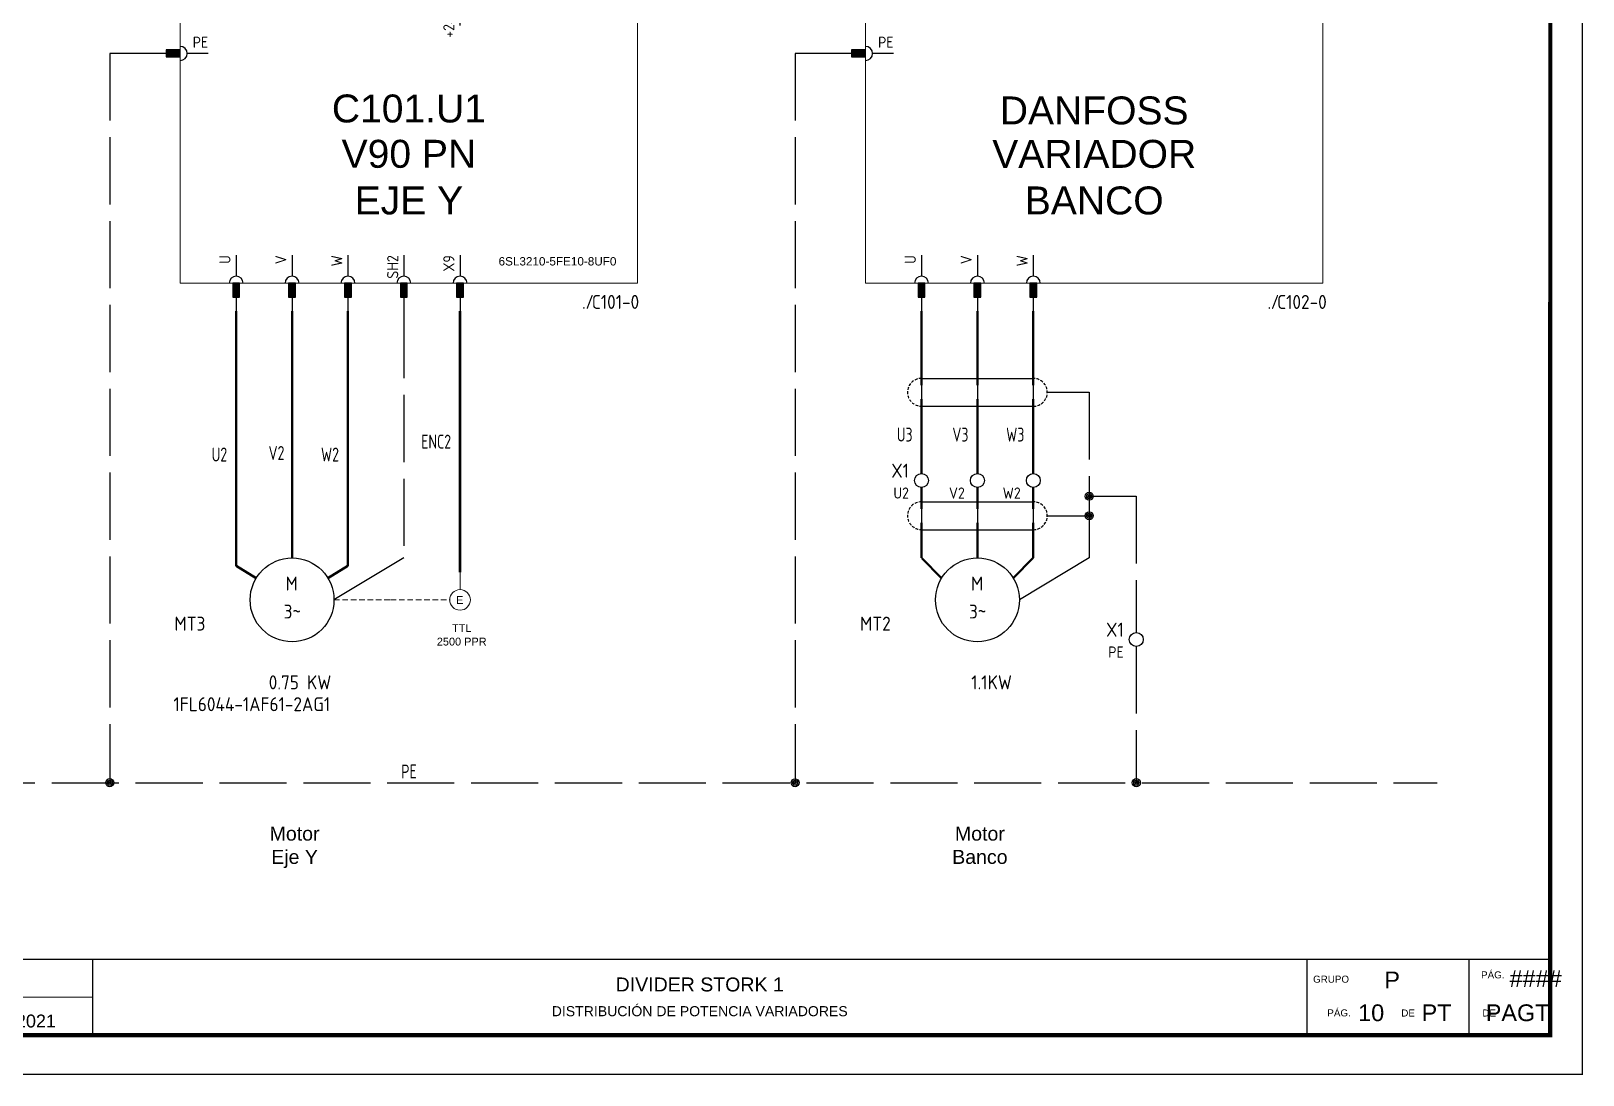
# Model space of a CAD drawing. Header units: millimetres. Extents: x -135 to 420, y 0 to 297.
# Drawn here: x 142.6 to 420.2, y 0 to 186.8 of the extents above; entities that cross this region are included whole.
import ezdxf
from ezdxf.enums import TextEntityAlignment as Align

# ---------------------------------------------------------------- set-up
doc = ezdxf.new("R2010")
doc.units = ezdxf.units.MM
for name, pattern in [('ACAD_ISO02W100', [15, 12, -3]), ('DASHED', [0.75, 0.5, -0.25]), ('DASHEDX2', [1.5, 1, -0.5])]:
    doc.linetypes.add(name, pattern=pattern)
for name, color, linetype, lineweight in [('BLK_4', 9, 'Continuous', 40), ('eProC - L2', 41, 'Continuous', 20), ('G&Y_25', 3, 'ACAD_ISO02W100', 25), ('GRN_ENC', 3, 'Continuous', 50)]:
    doc.layers.add(name, color=color, linetype=linetype, lineweight=lineweight)
for name, color, linetype in [('DESC', 150, 'Continuous'), ('LINK', 9, 'Continuous'), ('MISC', 7, 'Continuous'), ('SYMS', 7, 'Continuous'), ('TAGS', 150, 'Continuous'), ('TERMS', 123, 'Continuous'), ('WIREFIXED', 7, 'Continuous'), ('WIRENO', 72, 'Continuous'), ('XREF', 7, 'Continuous')]:
    doc.layers.add(name, color=color, linetype=linetype)
doc.styles.get("Standard").update_dxf_attribs({"font": 'arial.ttf'})
doc.styles.add('WD_IEC', font='ISOCP2.shx', dxfattribs={"width": 0.9, "height": 4})

# ---------------------------------------------------------------- blocks, each defined once
blk = doc.blocks.new('eproc_rotulo_010')
at = {"layer": 'eProC - L2', "color": 0, "lineweight": 5, "const_width": 0.233}
for points in [[(0.12, 297.12), (420.12, 297.12), (420.12, 0.12), (0.12, 0.12), (0.12, 297.12)], [(5.9, 20.72), (414.37, 20.7)], [(153.64, 7.04), (153.64, 20.64)], [(70.35, 13.92), (153.64, 13.92)]]:
    blk.add_lwpolyline(points, dxfattribs=at)
at = {"layer": 'eProC - L2', "color": 0}
blk.add_lwpolyline([(420.12, 0.12), (420.12, 297.12), (0.12, 297.12), (0.12, 0.12), (420.12, 0.12)], dxfattribs=at)
at = {"layer": 'eProC - L2', "color": 0, "lineweight": 40, "const_width": 0.75}
blk.add_lwpolyline([(5.92, 7.13), (414.37, 7.11), (414.4, 282.24), (5.95, 282.27)], close=True, dxfattribs=at)
at = {"layer": 'eProC - L2', "color": 0, "lineweight": 0, "const_width": 0.233}
for points in [[(370.87, 7.1), (370.87, 20.7)], [(399.87, 7.1), (399.87, 20.7)]]:
    blk.add_lwpolyline(points, dxfattribs=at)
at = {"layer": 'eProC - L2', "color": 0, "char_height": 1.2552, "attachment_point": 7}
for s, insert in [('{\\fArial|b0|i0|c0|p18;GRUPO}', (371.96, 16.49)), ('{\\fArial|b0|i0|c0|p18;PÁG.}', (402.01, 17.26)), ('{\\fArial|b0|i0|c0|p18;PÁG.}', (374.51, 10.46)), ('{\\fArial|b0|i0|c0|p18;DE}', (387.74, 10.46)), ('{\\fArial|b0|i0|c0|p18;DE}', (402.24, 10.46))]:
    blk.add_mtext(s, dxfattribs=dict(at, insert=insert))
at = {"layer": 'eProC - L2', "color": 0}
for tag, height, p in [('CONF', 2.31, (60.16, 14.76)), ('CLIENTE', 2.31, (111.99, 14.74)), ('DESC_1', 2.5, (262.25, 14.94)), ('DESC__2', 1.8, (262.25, 10.51)), ('ULT', 2.31, (60.16, 8.79)), ('ARCH', 2.31, (98.32, 8.46)), ('FECHA', 2.31, (139.94, 8.5))]:
    blk.add_attdef(tag, text='', height=height, dxfattribs=at).set_placement(p, align=Align.CENTER)
for tag, p in [('GR', (386.11, 17)), ('PGRAL', (411.76, 17.25)), ('PG', (382.35, 11.13)), ('PT', (394.05, 11.13)), ('PAGT', (408.55, 11.13))]:
    blk.add_attdef(tag, text='', height=3, dxfattribs=at).set_placement(p, align=Align.MIDDLE_CENTER)
at = {"layer": 'eProC - L2', "color": 0, "flags": 9}
blk.add_attdef('WD_TB', (0.12, 0.12), '', height=2.5, dxfattribs=at)
blk = doc.blocks.new('WD_WNH')
at = {"linetype": 'Continuous', "style": 'WD_IEC', "width": 0.8}
blk.add_attdef('WIRENO', text='', height=2.5, dxfattribs=at).set_placement((0, 0.75), align=Align.CENTER)
at = {"style": 'WD_IEC', "flags": 1}
for tag, p in [('W08USER', (0, 0.375)), ('W04USER', (0, 0.875)), ('W05USER', (0, 0.75)), ('W09USER', (0, 0.25)), ('W03USER', (0, 1)), ('W06USER', (0, 0.625)), ('W07USER', (0, 0.5)), ('W02USER', (0, 1.125)), ('W01USER', (0, 1.25)), ('W10USER', (0, 0.125))]:
    blk.add_attdef(tag, text='', height=0.08, dxfattribs=at).set_placement(p, align=Align.CENTER)
blk = doc.blocks.new('VCN1JP')
for p, q in [((0, 5), (0, 1.25)), ((0, -2.5), (0, -5))]:
    blk.add_line(p, q)
blk.add_lwpolyline([(0.62, 0), (-0.62, 0), (-0.62, -2.5), (0.62, -2.5)], close=True)
blk.add_arc((0, 0), 1.25, 0, 180)
blk.add_solid([(0.62, -2.5), (0.62, 0), (-0.62, -2.5), (-0.62, 0)])
at = {"style": 'WD_IEC'}
for tag, p in [('INST', (-5.25, 8)), ('LOC', (-5.25, 5)), ('TAG1', (-5.25, 2)), ('DESC1', (-5.25, -5.1)), ('DESC2', (-5.25, -8.1)), ('DESC3', (-5.25, -11.1))]:
    blk.add_attdef(tag, text='', height=2.5, dxfattribs=at).set_placement(p, align=Align.RIGHT)
blk.add_attdef('TERM02', text='', height=2, rotation=90, dxfattribs=at).set_placement((-1, 5), align=Align.RIGHT)
blk.add_attdef('TERM01', (-1, -5), '', height=2, rotation=90, dxfattribs=at)
at = {"style": 'WD_IEC', "flags": 1}
for tag, p, height in [('X2TERM02', (0, 5), 0.32), ('X2TERMDESC02', (0, 4.48), 0.32), ('MFG', (2.75, 4), 1.5), ('CAT', (2.75, 1.5), 1.5), ('X4LINK', (-1.25, -1.25), 0.32), ('X1LINK', (1.25, -1.25), 0.32), ('ASSYCODE', (2.75, -2.75), 1), ('X8TERM01', (0, -5), 0.32), ('X8TERMDESC01', (0, -5.52), 0.32), ('FAMILY', (2.75, -4.25), 1), ('CATDESC', (2.75, -5.75), 1), ('WDBLKNAM', (2.75, -7.16), 1)]:
    blk.add_attdef(tag, p, '', height=height, dxfattribs=at)
blk = doc.blocks.new('VCN2JP')
for p, q in [((0, 5), (0, 1.25)), ((0, -2.5), (0, -5))]:
    blk.add_line(p, q)
blk.add_lwpolyline([(0.62, 0), (-0.62, 0), (-0.62, -2.5), (0.62, -2.5)], close=True)
blk.add_arc((0, 0), 1.25, 0, 180)
blk.add_solid([(0.62, -2.5), (0.62, 0), (-0.62, -2.5), (-0.62, 0)])
at = {"style": 'WD_IEC'}
for tag, p in [('INST', (-5.25, 8)), ('LOC', (-5.25, 5)), ('TAG2', (-5.25, 2)), ('DESC1', (-5.25, -5.1)), ('DESC2', (-5.25, -8.1)), ('DESC3', (-5.25, -11.1))]:
    blk.add_attdef(tag, text='', height=2.5, dxfattribs=at).set_placement(p, align=Align.RIGHT)
blk.add_attdef('TERM02', text='', height=2, rotation=90, dxfattribs=at).set_placement((-1, 5), align=Align.RIGHT)
blk.add_attdef('TERM01', (-1, -5), '', height=2, rotation=90, dxfattribs=at)
at = {"style": 'WD_IEC', "flags": 1}
for tag, p, height in [('X2TERM02', (0, 5), 0.32), ('X2TERMDESC02', (0, 4.48), 0.32), ('X4LINK', (-1.25, -1.25), 0.32), ('X1LINK', (1.25, -1.25), 0.32), ('X8TERM01', (0, -5), 0.32), ('X8TERMDESC01', (0, -5.52), 0.32), ('FAMILY', (2.75, -4.25), 1)]:
    blk.add_attdef(tag, p, '', height=height, dxfattribs=at)
blk = doc.blocks.new('WDDOT')
for radius in [0.72, 0.449, 0.223]:
    blk.add_circle((0, 0), radius)
blk = doc.blocks.new('WD_WNV')
at = {"linetype": 'Continuous', "style": 'WD_IEC', "width": 0.8}
blk.add_attdef('WIRENO', text='', height=2.5, dxfattribs=at).set_placement((-1.6, 0), align=Align.MIDDLE_RIGHT)
at = {"style": 'WD_IEC', "flags": 1}
for tag, p in [('W08USER', (-1, 0.375)), ('W04USER', (-1, 0.875)), ('W05USER', (-1, 0.75)), ('W09USER', (-1, 0.25)), ('W03USER', (-1, 1)), ('W06USER', (-1, 0.625)), ('W07USER', (-1, 0.5)), ('W02USER', (-1, 1.125)), ('W01USER', (-1, 1.25)), ('W10USER', (-1, 0.125))]:
    blk.add_attdef(tag, text='', height=0.08, dxfattribs=at).set_placement(p, align=Align.CENTER)
blk = doc.blocks.new('VMO14')
blk.add_line((20, 7.5), (7.5, 0))
blk.add_circle((0, 0), 7.5)
at = {"style": 'WD_IEC'}
for tag, p in [('INST', (-15.5, 12.75)), ('LOC', (-15.5, 9.25)), ('TAG1', (-15.5, 5.75)), ('DESC1', (-15.5, 1.5)), ('DESC2', (-15.5, -2)), ('DESC3', (-15.5, -5.5)), ('RATING1', (-15.5, -9)), ('RATING2', (-15.5, -12.5)), ('RATING3', (-15.5, -16))]:
    blk.add_attdef(tag, text='', height=2.5, dxfattribs=at).set_placement(p, align=Align.RIGHT)
blk.add_attdef('TERM02', (-0.81, 7.4), '', height=2, rotation=90, dxfattribs=at)
for tag, p in [('TERM04', (19, 10)), ('TERM01', (-7.47, 4.61)), ('TERM03', (9.66, 4.61))]:
    blk.add_attdef(tag, text='', height=2, rotation=90, dxfattribs=at).set_placement(p, align=Align.RIGHT)
at = {"style": 'WD_IEC', "flags": 1}
for tag, p, height in [('MFG', (22.75, 9), 1.5), ('X2TERM02', (0, 7.5), 0.32), ('X2TERM04', (20, 7.5), 0.32), ('CAT', (22.75, 6.5), 1.5), ('X0TERM01', (-6.4, 3.9), 0.32), ('X0TERM03', (6.4, 3.9), 0.32), ('X4LINK', (-7.5, 0), 0.32), ('X1LINK', (7.5, 0), 0.32), ('ASSYCODE', (1, -9), 1), ('FAMILY', (1, -10.5), 1), ('CATDESC', (1, -12), 1)]:
    blk.add_attdef(tag, p, '', height=height, dxfattribs=at)
at = {"style": 'WD_IEC'}
for tag, p in [('M', (-0.06, 1.67)), ('3~', (0.05, -3.33))]:
    blk.add_attdef(tag, text='', height=2.5, dxfattribs=at).set_placement(p, align=Align.CENTER)
at = {"lineweight": 15, "style": 'WD_IEC'}
blk.add_attdef('XREF', text='', height=2.5, dxfattribs=at).set_placement((-15.5, -19.5), align=Align.RIGHT)
blk = doc.blocks.new('eProC_B50_04')
at = {"layer": 'eProC - L2'}
blk.add_line((12.42, 4.96), (12.42, 1.84), dxfattribs=at)
at = {"layer": 'eProC - L2', "linetype": 'DASHEDX2'}
blk.add_line((0, 0), (10.58, 0), dxfattribs=at)
at = {"layer": 'eProC - L2'}
blk.add_circle((12.42, 0), 1.84, dxfattribs=at)
blk.add_text('E', height=1.4, dxfattribs=at).set_placement((11.72, -0.73))
for tag, p in [('HTL/TTL', (12.72, -5.74)), ('XXXPPR', (12.72, -8.16))]:
    blk.add_attdef(tag, text='', height=1.4, dxfattribs=at).set_placement(p, align=Align.CENTER)
blk = doc.blocks.new('HC01PJ1')
for p, q in [((-2.5, 0), (-5, 0)), ((5, 0), (1.25, 0))]:
    blk.add_line(p, q)
blk.add_lwpolyline([(0, -0.62), (0, 0.62), (-2.5, 0.62), (-2.5, -0.62)], close=True)
blk.add_arc((0, 0), 1.25, 270, 90)
blk.add_solid([(-2.5, -0.62), (0, -0.62), (-2.5, 0.62), (0, 0.62)])
at = {"style": 'WD_IEC'}
for tag, height, p in [('DESC1', 2.5, (-2, 20)), ('DESC2', 2.5, (-2, 17)), ('DESC3', 2.5, (-2, 14)), ('INST', 2.5, (-2, 10.75)), ('LOC', 2.5, (-2, 7.75)), ('TAG1', 2.5, (-2, 4.75)), ('TERM01', 2, (5, 1))]:
    blk.add_attdef(tag, text='', height=height, dxfattribs=at).set_placement(p, align=Align.RIGHT)
at = {"style": 'WD_IEC', "flags": 1}
for tag, p, height in [('X4TERM01', (-5, 0), 0.32), ('X2LINK', (-1.25, 1.25), 0.32), ('X1TERM01', (5, 0), 0.32), ('X4TERMDESC01', (-5, -0.52), 0.32), ('ASSYCODE', (-5, -2.5), 1), ('X8LINK', (-1.25, -1.25), 0.32), ('X1TERMDESC01', (5, -0.52), 0.32), ('MFG', (5.25, -3.5), 1.5), ('FAMILY', (-5, -4), 1), ('CATDESC', (-5, -5.5), 1), ('CAT', (5.25, -6), 1.5)]:
    blk.add_attdef(tag, p, '', height=height, dxfattribs=at)
blk = doc.blocks.new('VT0002')
blk.add_circle((0, 0), 1.25)
at = {"style": 'WD_IEC', "flags": 1}
for tag, p, height in [('ASSYCODE', (2.75, 10.75), 1), ('CATDESC', (2.75, 9.25), 1), ('MFG', (2.75, 7.25), 1.5), ('CAT', (2.75, 4.75), 1.5), ('X4PIN01', (-1.25, 1), 0.25), ('X4TERM01', (-1.25, 0), 0.25), ('X4TERMDESC01', (-1.25, 0.5), 0.4), ('STRIPSEQ', (0, 0), 0.025), ('X2PIN01', (0, 2.25), 0.25), ('X2TERM01', (0, 1.25), 0.25), ('X8PIN01', (0, -0.25), 0.25), ('X2TERMDESC01', (0, 1.75), 0.4), ('X1PIN01', (1.25, 1), 0.25), ('X1TERM01', (1.25, 0), 0.25), ('X1TERMDESC01', (1.25, 0.5), 0.4), ('LINKTERM', (0, -0.04), 0.025), ('X8TERM01', (0, -1.25), 0.25), ('X8TERMDESC01', (0, -0.75), 0.4)]:
    blk.add_attdef(tag, p, '', height=height, dxfattribs=at)
at = {"style": 'WD_IEC'}
for tag, p in [('INST', (-2.25, 6.5)), ('LOC', (-2.25, 3.5)), ('DESC1', (-2.25, -6.25)), ('DESC2', (-2.25, -9.25)), ('DESC3', (-2.25, -12.25))]:
    blk.add_attdef(tag, text='', height=2.5, dxfattribs=at).set_placement(p, align=Align.RIGHT)
at = {"style": 'WD_IEC', "flags": 8}
for tag, height, p in [('TAGSTRIP', 2.5, (-2.25, 0.5)), ('TERM01', 2, (-2.25, -3.25))]:
    blk.add_attdef(tag, text='', height=height, dxfattribs=at).set_placement(p, align=Align.RIGHT)
blk = doc.blocks.new('VW01_1')
blk.add_line((0, 1.25), (0, -1.25))
at = {"linetype": 'DASHED'}
blk.add_arc((0, 0), 2.5, 90, 270, dxfattribs=at)
at = {"style": 'WD_IEC', "flags": 1}
for tag, p in [('INST', (-4.5, 8.25)), ('LOC', (-4.5, 4.75)), ('XREF', (-4.5, -3.75)), ('DESC1', (-4.5, -7.75)), ('DESC2', (-4.5, -11.25)), ('DESC3', (-4.5, -14.75))]:
    blk.add_attdef(tag, text='', height=2.5, dxfattribs=at).set_placement(p, align=Align.RIGHT)
at = {"style": 'WD_IEC'}
blk.add_attdef('TAG1', text='', height=2.5, dxfattribs=at).set_placement((-4.5, 1.25), align=Align.RIGHT)
at = {"style": 'WD_IEC', "flags": 1}
for tag, p, height in [('X1LINKR', (0, 2.5), 0.32), ('X2TERM01', (0, 1.25), 0.32), ('X8TERM01', (0, -1.25), 0.32), ('X1LINKL', (0, -2.5), 0.32), ('MFG', (3.06, -7.26), 1), ('CAT', (3.06, -8.76), 1), ('ASSYCODE', (3.06, -10.26), 1), ('FAMILY', (3.06, -11.76), 1), ('CATDESC', (3.06, -13.26), 1)]:
    blk.add_attdef(tag, p, '', height=height, dxfattribs=at)
at = {"style": 'WD_IEC'}
blk.add_attdef('RATING1', text='', height=2.5, dxfattribs=at).set_placement((2, -4.5), align=Align.MIDDLE_LEFT)
blk = doc.blocks.new('VW02_1B')
blk.add_line((0, 1.25), (0, -1.25))
at = {"style": 'WD_IEC', "flags": 1}
for tag, p in [('INST', (-4.5, 8.25)), ('LOC', (-4.5, 4.75)), ('XREF', (-4.5, -3.75)), ('DESC1', (-4.5, -7.75)), ('DESC2', (-4.5, -11.25)), ('DESC3', (-4.5, -14.75))]:
    blk.add_attdef(tag, text='', height=2.5, dxfattribs=at).set_placement(p, align=Align.RIGHT)
at = {"style": 'WD_IEC'}
blk.add_attdef('TAG2', text='', height=2.5, dxfattribs=at).set_placement((-4.5, 1.25), align=Align.RIGHT)
at = {"style": 'WD_IEC', "flags": 1}
for tag, p, height in [('X4LINKR', (-1, 2.5), 0.32), ('X1LINKR', (1, 2.5), 0.32), ('X2TERM01', (0, 1.25), 0.32), ('X4LINKL', (-1, -2.5), 0.32), ('X8TERM01', (0, -1.25), 0.32), ('X1LINKL', (1, -2.5), 0.32), ('FAMILY', (3.06, -11.76), 1)]:
    blk.add_attdef(tag, p, '', height=height, dxfattribs=at)
at = {"style": 'WD_IEC'}
blk.add_attdef('RATING1', text='', height=2.5, dxfattribs=at).set_placement((2, -4.5), align=Align.MIDDLE_LEFT)
blk = doc.blocks.new('VW02_1')
blk.add_line((0, 1.25), (0, -1.25))
at = {"linetype": 'DASHED'}
blk.add_arc((0, 0), 2.5, 270, 90, dxfattribs=at)
at = {"style": 'WD_IEC', "flags": 1}
blk.add_attdef('X1TERMDESC02', text='', height=2, rotation=90, dxfattribs=at).set_placement((3.76, 0.25), align=Align.TOP_LEFT)
for tag, p in [('INST', (-4.5, 8.25)), ('LOC', (-4.5, 4.75)), ('XREF', (-4.5, -3.75)), ('DESC1', (-4.5, -7.75)), ('DESC2', (-4.5, -11.25)), ('DESC3', (-4.5, -14.75))]:
    blk.add_attdef(tag, text='', height=2.5, dxfattribs=at).set_placement(p, align=Align.RIGHT)
at = {"style": 'WD_IEC'}
blk.add_attdef('TAG2', text='', height=2.5, dxfattribs=at).set_placement((-4.5, 1.25), align=Align.RIGHT)
at = {"style": 'WD_IEC', "flags": 1}
for tag, p, height in [('X4LINKR', (0, 2.5), 0.32), ('X2TERM01', (0, 1.25), 0.32), ('X8TERM01', (0, -1.25), 0.32), ('X4LINKL', (0, -2.5), 0.32), ('FAMILY', (3.06, -11.76), 1)]:
    blk.add_attdef(tag, p, '', height=height, dxfattribs=at)
for tag, p in [('WD_NOTJUMPERED', (2.5, 1.79)), ('X1TERM02', (2.5, 0))]:
    blk.add_attdef(tag, p, '', height=0.32, rotation=90, dxfattribs=at)
at = {"style": 'WD_IEC'}
blk.add_attdef('RATING1', text='', height=2.5, dxfattribs=at).set_placement((2, -4.5), align=Align.MIDDLE_LEFT)
blk = doc.blocks.new('HA2D1_REF')
at = {"insert": (0.12, 1.25), "char_height": 2.5, "attachment_point": 1, "style": 'WD_IEC'}
blk.add_mtext_dynamic_manual_height_columns('./', width=3.6033, gutter_width=12.5, heights=[0], dxfattribs=at)
at = {"style": 'WD_IEC', "flags": 8}
blk.add_attdef('SIGCODE', (0, 3), '', height=2.5, dxfattribs=at)
at = {"style": 'WD_IEC'}
blk.add_attdef('XREF', text='', height=2.5, dxfattribs=at).set_placement((1.82, 0), align=Align.MIDDLE_LEFT)
blk.add_attdef('DESC1', text='', height=2.5, dxfattribs=at).set_placement((4.5, -4.19), align=Align.MIDDLE_CENTER)
blk = doc.blocks.new('VC02PJ1')
for p, q in [((0, 2.5), (0, 5)), ((0, -5), (0, -1.25))]:
    blk.add_line(p, q)
blk.add_lwpolyline([(-0.63, 0), (0.62, 0), (0.62, 2.5), (-0.63, 2.5)], close=True)
blk.add_arc((0, 0), 1.25, 180, 0)
blk.add_solid([(-0.63, 2.5), (-0.63, 0), (0.62, 2.5), (0.62, 0)])
at = {"style": 'WD_IEC'}
for tag, p in [('INST', (-5.25, 8)), ('LOC', (-5.25, 5)), ('TAG2', (-5.25, 2)), ('DESC1', (-5.25, -5.6)), ('DESC2', (-5.25, -8.6)), ('DESC3', (-5.25, -11.6))]:
    blk.add_attdef(tag, text='', height=2.5, dxfattribs=at).set_placement(p, align=Align.RIGHT)
blk.add_attdef('TERM01', (-1, -5), '', height=2, rotation=90, dxfattribs=at)
at = {"style": 'WD_IEC', "flags": 1}
for tag, p, height in [('X2TERM01', (0, 5), 0.32), ('X2TERMDESC01', (0, 4.48), 0.32), ('X4LINK', (-1.25, 1.25), 0.32), ('X1LINK', (1.25, 1.25), 0.32), ('X8TERM01', (0, -5), 0.32), ('X8TERMDESC01', (0, -5.52), 0.32), ('FAMILY', (2.75, -4.25), 1)]:
    blk.add_attdef(tag, p, '', height=height, dxfattribs=at)

msp = doc.modelspace()

# ---------------------------------------------------------------- linework, layer by layer
at = {"layer": 'BLK_4'}
for p, q in [((179.33, 136.66), (179.33, 91.09)), ((189.33, 136.66), (189.33, 92.49)), ((199.33, 136.66), (199.33, 91.09)), ((301.92, 136.66), (301.92, 123.38)), ((311.92, 136.66), (311.92, 123.38)), ((321.92, 136.66), (321.92, 123.38)), ((301.92, 120.88), (301.92, 107.61)), ((311.92, 120.88), (311.92, 107.61)), ((321.92, 120.88), (321.92, 107.61)), ((301.92, 105.11), (301.92, 101.3)), ((311.92, 105.11), (311.92, 101.3)), ((321.92, 105.11), (321.92, 101.3)), ((301.92, 98.8), (301.92, 92.49)), ((311.92, 98.8), (311.92, 97.55)), ((311.92, 97.55), (311.92, 92.49)), ((321.92, 98.8), (321.92, 92.49)), ((305.51, 88.89), (301.97, 92.46)), ((318.32, 88.89), (321.92, 92.49)), ((179.33, 91.09), (182.93, 88.9)), ((199.33, 91.09), (195.74, 88.9))]:
    msp.add_line(p, q, dxfattribs=at)
at = {"layer": 'eProC - L2'}
for p, q in [((169.33, 192.76), (169.33, 141.66)), ((251.12, 192.76), (251.12, 141.66)), ((291.92, 192.76), (291.92, 141.66)), ((373.71, 192.76), (373.71, 141.66)), ((251.12, 141.66), (169.33, 141.66)), ((373.71, 141.66), (291.92, 141.66))]:
    msp.add_line(p, q, dxfattribs=at)
at = {"layer": 'eProC - L2', "linetype": 'DASHEDX2'}
msp.add_line((196.83, 84.99), (206.96, 84.99), dxfattribs=at)
at = {"layer": 'G&Y_25'}
for p, q in [((164.33, 182.76), (156.72, 182.76)), ((156.72, 182.76), (156.72, 52.28)), ((286.92, 182.76), (279.3, 182.76)), ((279.3, 182.76), (279.3, 52.28)), ((209.33, 136.66), (209.33, 92.49)), ((324.42, 122.13), (331.92, 122.13)), ((331.92, 122.13), (331.92, 103.53)), ((331.92, 103.53), (331.92, 92.49)), ((331.92, 103.53), (340.34, 103.53)), ((340.34, 103.53), (340.34, 79.16)), ((324.42, 100.05), (331.85, 100.05)), ((340.34, 76.66), (340.34, 52.29)), ((26.35, 52.29), (394.16, 52.29))]:
    msp.add_line(p, q, dxfattribs=at)
at = {"layer": 'GRN_ENC'}
msp.add_line((219.38, 89.96), (219.38, 136.66), dxfattribs=at)
at = {"layer": 'LINK'}
for points in [[(301.92, 124.63), (321.92, 124.63)], [(301.92, 119.63), (321.92, 119.63)], [(301.92, 102.55), (321.92, 102.55)], [(301.92, 97.55), (321.92, 97.55)]]:
    msp.add_lwpolyline(points, dxfattribs=at)

# ---------------------------------------------------------------- block references
at = {"layer": 'eProC - L2'}
ref = msp.add_blockref('eproc_rotulo_010', (0, 0), dxfattribs=at)
ref.add_attrib('PAGT', 'PAGT', dxfattribs={"color": 0, "height": 3}).set_placement((408.55, 11.13), align=Align.MIDDLE_CENTER)
ref.add_attrib('PGRAL', '####', dxfattribs={"color": 0, "height": 3}).set_placement((411.76, 17.25), align=Align.MIDDLE_CENTER)
ref.add_attrib('PT', 'PT', dxfattribs={"color": 0, "height": 3}).set_placement((394.05, 11.13), align=Align.MIDDLE_CENTER)
ref.add_attrib('GR', 'P', dxfattribs={"color": 0, "height": 3}).set_placement((386.11, 17), align=Align.MIDDLE_CENTER)
ref.add_attrib('PG', '10', dxfattribs={"color": 0, "height": 3}).set_placement((382.35, 11.13), align=Align.MIDDLE_CENTER)
ref.add_attrib('DESC_1', 'DIVIDER STORK 1', dxfattribs={"color": 0, "height": 2.5}).set_placement((262.25, 14.94), align=Align.CENTER)
ref.add_attrib('DESC__2', 'DISTRIBUCIÓN DE POTENCIA VARIADORES', dxfattribs={"color": 0, "height": 1.8}).set_placement((262.25, 10.51), align=Align.CENTER)
ref.add_attrib('FECHA', '12/5/2021', dxfattribs={"color": 0, "height": 2.305}).set_placement((139.94, 8.5), align=Align.CENTER)
msp.add_blockref('eProC_B50_04', (206.96, 84.99), dxfattribs=at).add_auto_attribs({'XXXPPR': '2500 PPR', 'HTL/TTL': 'TTL'})
at = {"layer": 'SYMS'}
ref = msp.add_blockref('VC02PJ1', (219.38, 192.77), dxfattribs=at)
ref.add_attrib('TERM01', '+24V', (218.38, 185.56), dxfattribs={"layer": 'TERMS', "height": 2, "rotation": 90, "style": 'WD_IEC'})
ref.add_attrib('TAG2', 'X6', dxfattribs={"layer": 'TAGS', "height": 2.5, "style": 'WD_IEC'}).set_placement((217.3, 194.77), align=Align.RIGHT)
ref = msp.add_blockref('HC01PJ1', (169.33, 182.76), dxfattribs=at)
ref.add_attrib('TERM01', 'PE', dxfattribs={"layer": 'TERMS', "height": 2, "style": 'WD_IEC'}).set_placement((174.33, 183.76), align=Align.RIGHT)
ref = msp.add_blockref('HC01PJ1', (291.92, 182.76), dxfattribs=at)
ref.add_attrib('TERM01', 'PE', dxfattribs={"layer": 'TERMS', "height": 2, "style": 'WD_IEC'}).set_placement((296.92, 183.76), align=Align.RIGHT)
ref = msp.add_blockref('VCN1JP', (179.33, 141.66), dxfattribs=at)
ref.add_attrib('TERM02', 'U', dxfattribs={"layer": 'TERMS', "height": 2, "rotation": 90, "style": 'WD_IEC'}).set_placement((178.33, 146.66), align=Align.RIGHT)
ref = msp.add_blockref('VCN2JP', (189.33, 141.66), dxfattribs=at)
ref.add_attrib('TERM02', 'V', dxfattribs={"layer": 'TERMS', "height": 2, "rotation": 90, "style": 'WD_IEC'}).set_placement((188.33, 146.66), align=Align.RIGHT)
ref = msp.add_blockref('VCN2JP', (199.33, 141.66), dxfattribs=at)
ref.add_attrib('TERM02', 'W', dxfattribs={"layer": 'TERMS', "height": 2, "rotation": 90, "style": 'WD_IEC'}).set_placement((198.33, 146.66), align=Align.RIGHT)
ref = msp.add_blockref('VCN1JP', (209.33, 141.66), dxfattribs=at)
ref.add_attrib('TERM02', 'SH2', dxfattribs={"layer": 'TERMS', "height": 2, "rotation": 90, "style": 'WD_IEC'}).set_placement((208.33, 146.66), align=Align.RIGHT)
ref = msp.add_blockref('VCN1JP', (219.38, 141.66), dxfattribs=at)
ref.add_attrib('TERM02', 'X9', dxfattribs={"layer": 'TERMS', "height": 2, "rotation": 90, "style": 'WD_IEC'}).set_placement((218.38, 146.66), align=Align.RIGHT)
ref = msp.add_blockref('VCN1JP', (301.92, 141.66), dxfattribs=at)
ref.add_attrib('TERM02', 'U', dxfattribs={"layer": 'TERMS', "height": 2, "rotation": 90, "style": 'WD_IEC'}).set_placement((300.92, 146.66), align=Align.RIGHT)
ref = msp.add_blockref('VCN2JP', (311.92, 141.66), dxfattribs=at)
ref.add_attrib('TERM02', 'V', dxfattribs={"layer": 'TERMS', "height": 2, "rotation": 90, "style": 'WD_IEC'}).set_placement((310.92, 146.66), align=Align.RIGHT)
ref = msp.add_blockref('VCN2JP', (321.92, 141.66), dxfattribs=at)
ref.add_attrib('TERM02', 'W', dxfattribs={"layer": 'TERMS', "height": 2, "rotation": 90, "style": 'WD_IEC'}).set_placement((320.92, 146.66), align=Align.RIGHT)
ref = msp.add_blockref('HA2D1_REF', (241.12, 138.3), dxfattribs=at)
ref.add_attrib('XREF', 'C101-0', dxfattribs={"layer": 'XREF', "height": 2.5, "style": 'WD_IEC'}).set_placement((242.95, 138.3), align=Align.MIDDLE_LEFT)
ref = msp.add_blockref('HA2D1_REF', (363.71, 138.29), dxfattribs=at)
ref.add_attrib('XREF', 'C102-0', dxfattribs={"layer": 'XREF', "height": 2.5, "style": 'WD_IEC'}).set_placement((365.53, 138.29), align=Align.MIDDLE_LEFT)
for name, p in [('VW01_1', (301.92, 122.13)), ('VW02_1B', (311.92, 122.13)), ('VW02_1', (321.92, 122.13)), ('WDDOT', (331.92, 103.53)), ('VW01_1', (301.92, 100.05)), ('VW02_1B', (311.92, 100.05)), ('VW02_1', (321.92, 100.05)), ('WDDOT', (331.92, 100.05)), ('WDDOT', (156.72, 52.29)), ('WDDOT', (279.3, 52.28)), ('WDDOT', (340.34, 52.29))]:
    msp.add_blockref(name, p, dxfattribs=at)
ref = msp.add_blockref('VT0002', (301.92, 106.36), dxfattribs=at)
ref.add_attrib('TERM01', 'U2', dxfattribs={"layer": 'TERMS', "height": 2, "style": 'WD_IEC', "flags": 8}).set_placement((299.67, 103.11), align=Align.RIGHT)
ref.add_attrib('TAGSTRIP', 'X1', dxfattribs={"layer": 'TAGS', "height": 2.5, "style": 'WD_IEC', "flags": 8}).set_placement((299.67, 106.86), align=Align.RIGHT)
ref = msp.add_blockref('VT0002', (311.92, 106.36), dxfattribs=at)
ref.add_attrib('TERM01', 'V2', dxfattribs={"layer": 'TERMS', "height": 2, "style": 'WD_IEC', "flags": 8}).set_placement((309.67, 103.11), align=Align.RIGHT)
ref = msp.add_blockref('VT0002', (321.92, 106.36), dxfattribs=at)
ref.add_attrib('TERM01', 'W2', dxfattribs={"layer": 'TERMS', "height": 2, "style": 'WD_IEC', "flags": 8}).set_placement((319.67, 103.11), align=Align.RIGHT)
ref = msp.add_blockref('VMO14', (189.33, 84.99), dxfattribs=at)
ref.add_attrib('M', 'M', dxfattribs={"layer": 'MISC', "height": 2.5, "style": 'WD_IEC'}).set_placement((189.27, 86.66), align=Align.CENTER)
ref.add_attrib('3~', '3~', dxfattribs={"layer": 'MISC', "height": 2.5, "style": 'WD_IEC'}).set_placement((189.38, 81.66), align=Align.CENTER)
ref.add_attrib('DESC2', '0.75 KW', dxfattribs={"layer": 'DESC', "height": 2.5, "style": 'WD_IEC'}).set_placement((196.35, 68.99), align=Align.RIGHT)
ref.add_attrib('DESC1', '1FL6044-1AF61-2AG1', dxfattribs={"layer": 'DESC', "height": 2.5, "style": 'WD_IEC'}).set_placement((196.16, 65.08), align=Align.RIGHT)
ref.add_attrib('TAG1', 'MT3', dxfattribs={"layer": 'TAGS', "height": 2.5, "style": 'WD_IEC'}).set_placement((173.83, 79.49), align=Align.RIGHT)
ref = msp.add_blockref('VMO14', (311.92, 84.99), dxfattribs=at)
ref.add_attrib('M', 'M', dxfattribs={"layer": 'MISC', "height": 2.5, "style": 'WD_IEC'}).set_placement((311.86, 86.66), align=Align.CENTER)
ref.add_attrib('3~', '3~', dxfattribs={"layer": 'MISC', "height": 2.5, "style": 'WD_IEC'}).set_placement((311.96, 81.66), align=Align.CENTER)
ref.add_attrib('DESC1', '1.1KW', dxfattribs={"layer": 'DESC', "height": 2.5, "style": 'WD_IEC'}).set_placement((318.09, 68.99), align=Align.RIGHT)
ref.add_attrib('TAG1', 'MT2', dxfattribs={"layer": 'TAGS', "height": 2.5, "style": 'WD_IEC'}).set_placement((296.42, 79.49), align=Align.RIGHT)
ref = msp.add_blockref('VT0002', (340.34, 77.91), dxfattribs=at)
ref.add_attrib('TERM01', 'PE', dxfattribs={"layer": 'TERMS', "height": 2, "style": 'WD_IEC', "flags": 8}).set_placement((338.09, 74.66), align=Align.RIGHT)
ref.add_attrib('TAGSTRIP', 'X1', dxfattribs={"layer": 'TAGS', "height": 2.5, "style": 'WD_IEC', "flags": 8}).set_placement((338.09, 78.41), align=Align.RIGHT)
at = {"layer": 'WIREFIXED'}
ref = msp.add_blockref('WD_WNV', (219.38, 113.31), dxfattribs=at)
ref.add_attrib('WIRENOF', 'ENC2', dxfattribs={"linetype": 'Continuous', "height": 2.5, "style": 'WD_IEC', "width": 0.8}).set_placement((217.78, 113.31), align=Align.MIDDLE_RIGHT)
ref = msp.add_blockref('WD_WNV', (301.92, 114.57), dxfattribs=at)
ref.add_attrib('WIRENOF', 'U3', dxfattribs={"linetype": 'Continuous', "height": 2.5, "style": 'WD_IEC', "width": 0.8}).set_placement((300.32, 114.57), align=Align.MIDDLE_RIGHT)
ref = msp.add_blockref('WD_WNV', (311.92, 114.57), dxfattribs=at)
ref.add_attrib('WIRENOF', 'V3', dxfattribs={"linetype": 'Continuous', "height": 2.5, "style": 'WD_IEC', "width": 0.8}).set_placement((310.32, 114.57), align=Align.MIDDLE_RIGHT)
ref = msp.add_blockref('WD_WNV', (321.92, 114.57), dxfattribs=at)
ref.add_attrib('WIRENOF', 'W3', dxfattribs={"linetype": 'Continuous', "height": 2.5, "style": 'WD_IEC', "width": 0.8}).set_placement((320.32, 114.57), align=Align.MIDDLE_RIGHT)
ref = msp.add_blockref('WD_WNV', (179.33, 111), dxfattribs=at)
ref.add_attrib('WIRENOF', 'U2', dxfattribs={"linetype": 'Continuous', "height": 2.5, "style": 'WD_IEC', "width": 0.8}).set_placement((177.73, 111), align=Align.MIDDLE_RIGHT)
ref = msp.add_blockref('WD_WNV', (189.33, 111.38), dxfattribs=at)
ref.add_attrib('WIRENOF', 'V2', dxfattribs={"linetype": 'Continuous', "height": 2.5, "style": 'WD_IEC', "width": 0.8}).set_placement((187.97, 111.27), align=Align.MIDDLE_RIGHT)
ref = msp.add_blockref('WD_WNV', (199.33, 111), dxfattribs=at)
ref.add_attrib('WIRENOF', 'W2', dxfattribs={"linetype": 'Continuous', "height": 2.5, "style": 'WD_IEC', "width": 0.8}).set_placement((197.73, 111), align=Align.MIDDLE_RIGHT)
at = {"layer": 'WIRENO'}
ref = msp.add_blockref('WD_WNH', (210.25, 52.29), dxfattribs=at)
ref.add_attrib('WIRENO', 'PE', dxfattribs={"linetype": 'Continuous', "height": 2.5, "style": 'WD_IEC', "width": 0.8}).set_placement((210.25, 53.04), align=Align.CENTER)

# ---------------------------------------------------------------- texts
at = {"layer": 'eProC - L2', "attachment_point": 2}
for s, width, heights, insert, char_height in [('C101.U1', 21.9317, [20], (210.23, 175.41), 5), ('DANFOSS', 21.9317, [20], (332.81, 175.06), 5), ('V90 PN^JEJE Y', 59.5227, [19.85], (210.23, 167.3), 5), ('VARIADOR ^JBANCO', 21.9317, [20], (332.81, 167.29), 5), ('6SL3210-5FE10-8UF0', 69.8305, [20], (236.81, 146.32), 1.5)]:
    msp.add_mtext_dynamic_manual_height_columns(s, width=width, gutter_width=12.5, heights=heights, dxfattribs=dict(at, insert=insert, char_height=char_height))
at = {"layer": 'TAGS', "char_height": 2.5, "attachment_point": 2}
for s, insert in [('Motor^JEje Y', (189.78, 44.43)), ('Motor^JBanco', (312.36, 44.43))]:
    msp.add_mtext_dynamic_manual_height_columns(s, width=33.1023, gutter_width=12.5, heights=[0], dxfattribs=dict(at, insert=insert))

doc.saveas('drawing.dxf')
